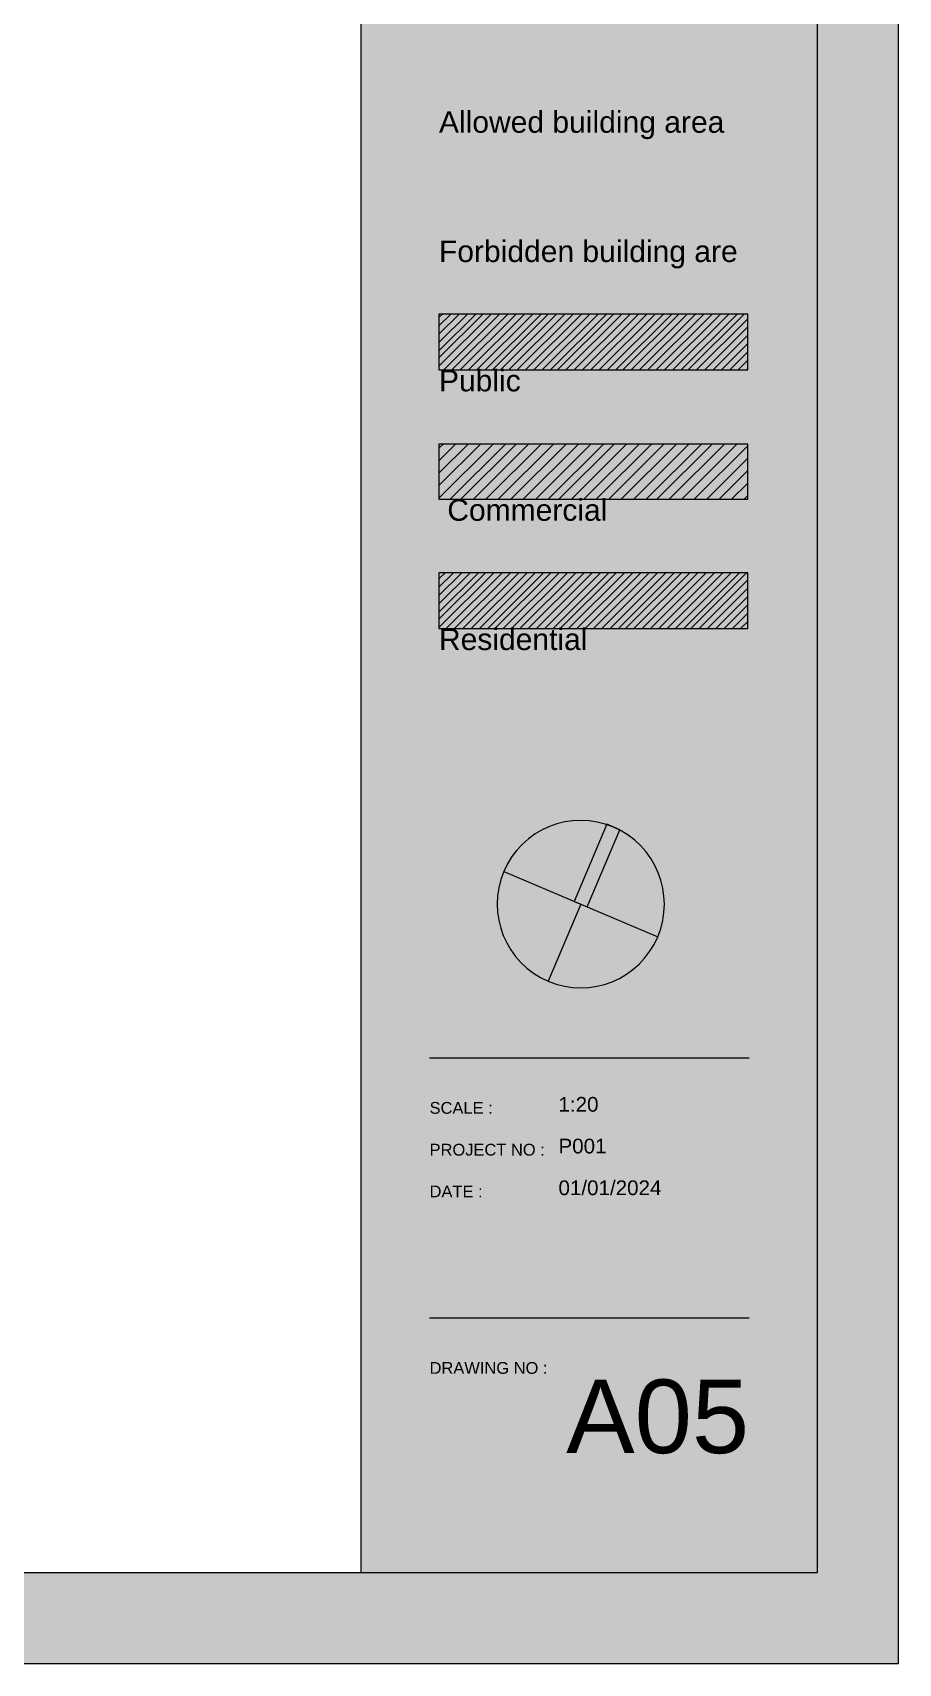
# Model space of a CAD drawing. Header units: metres. Extents: x 183920 to 188551, y 20757 to 23715.
# Drawn here: x 185483 to 185576.8, y 20757.1 to 20933.7 of the extents above; entities that cross this region are included whole.
import ezdxf

# ---------------------------------------------------------------- set-up
doc = ezdxf.new("R2010")
doc.units = ezdxf.units.M
for name, pattern in [('Commercial', [0]), ('Light Grey Page Line', [0]), ('Page Lines', [0]), ('Public', [0]), ('Residential', [0]), ('Style Grey Hatch  Line', [0])]:
    doc.linetypes.add(name, pattern=pattern)
doc.layers.add('Imported blocks_1', color=7, linetype='Continuous', true_color=0xc57dd9)
doc.layers.add('Title blocks & Legend', color=7, linetype='Continuous', true_color=0xf890f8)
doc.styles.add('Sheet Number A3', font='', dxfattribs={"height": 0.0075})
doc.styles.add('Style_5', font='', dxfattribs={"height": 4.2})
doc.styles.add('Text M A3', font='', dxfattribs={"height": 0.0015})
doc.styles.add('Text S A3', font='', dxfattribs={"height": 0.0012})
doc.styles.get('Sheet Number A3').set_extended_font_data('arial')
doc.styles.get('Style_5').set_extended_font_data('arial')
doc.styles.get('Text M A3').set_extended_font_data('arial')
doc.styles.get('Text S A3').set_extended_font_data('arial')
pattern_1 = [(45, (0, 0), (-3.5355339, 3.5355339), []), (45, (0.9, 0), (-3.5355339, 3.5355339), []), (45, (1.8, 0), (-3.5355339, 3.5355339), []), (45, (2.7, 0), (-3.5355339, 3.5355339), []), (45, (3.6, 0), (-3.5355339, 3.5355339), []), (45, (4.5, 0), (-3.5355339, 3.5355339), []), (45, (5.4, 0), (-3.5355339, 3.5355339), []), (45, (6.3, 0), (-3.5355339, 3.5355339), [])]

# ---------------------------------------------------------------- blocks, each defined once
blk = doc.blocks.new('ScaledText_1')
at = {"layer": 'Title blocks & Legend', "insert": (185691.74, 20079.07), "char_height": 4.2, "width": 68.4654, "attachment_point": 1, "style": 'Style_5'}
blk.add_mtext('Forbidden building are', dxfattribs=at)
blk = doc.blocks.new('ScaledText_21')
at = {"layer": 'Title blocks & Legend', "insert": (185691.74, 20079.07), "char_height": 4.2, "width": 100.96, "attachment_point": 1, "style": 'Style_5'}
blk.add_mtext('Residential', dxfattribs=at)
blk = doc.blocks.new('ScaledText_29')
at = {"layer": 'Title blocks & Legend', "insert": (185691.74, 20079.07), "char_height": 4.2, "width": 90, "attachment_point": 1, "style": 'Style_5'}
blk.add_mtext('Allowed building area', dxfattribs=at)
blk = doc.blocks.new('ScaledText_30')
at = {"layer": 'Imported blocks_1', "insert": (-162.88043, 31.17108), "char_height": 0.0012, "width": 0.01295, "attachment_point": 1, "style": 'Text S A3'}
blk.add_mtext('PROJECT NO :', dxfattribs=at)
blk = doc.blocks.new('ScaledText_40')
at = {"layer": 'Imported blocks_1', "insert": (-162.88043, 31.16329), "char_height": 0.0012, "width": 0.0070212, "attachment_point": 1, "style": 'Text S A3'}
blk.add_mtext('SCALE :', dxfattribs=at)
blk = doc.blocks.new('ScaledText_53')
at = {"layer": 'Imported blocks_1', "insert": (-162.88043, 31.21183), "char_height": 0.0012, "width": 0.0130288, "attachment_point": 1, "style": 'Text S A3'}
blk.add_mtext('DRAWING NO :', dxfattribs=at)
blk = doc.blocks.new('ScaledText_63')
at = {"layer": 'Imported blocks_1', "insert": (-163.00908, 31.17289), "char_height": 0.0015, "width": 0.0131611, "attachment_point": 1, "style": 'Text M A3'}
blk.add_mtext('01/01/2024', dxfattribs=at)
blk = doc.blocks.new('ScaledText_80')
at = {"layer": 'Imported blocks_1', "insert": (-163.00908, 31.16509), "char_height": 0.0015, "width": 0.0131587, "attachment_point": 1, "style": 'Text M A3'}
blk.add_mtext('P001', dxfattribs=at)
blk = doc.blocks.new('ScaledText_99')
at = {"layer": 'Title blocks & Legend', "insert": (185691.74, 20079.07), "char_height": 4.2, "width": 100.96, "attachment_point": 1, "style": 'Style_5'}
blk.add_mtext('Public', dxfattribs=at)
blk = doc.blocks.new('ScaledText_102')
at = {"layer": 'Title blocks & Legend', "insert": (185691.74, 20079.07), "char_height": 4.2, "width": 100.96, "attachment_point": 1, "style": 'Style_5'}
blk.add_mtext(' Commercial', dxfattribs=at)
blk = doc.blocks.new('ScaledText_110')
at = {"layer": 'Imported blocks_1', "insert": (-163.73948, 34.14306), "char_height": 0.0075, "width": 0.0309091, "attachment_point": 3, "style": 'Sheet Number A3'}
blk.add_mtext('A05', dxfattribs=at)
blk = doc.blocks.new('A3  Title block minimal vertical')
at = {"layer": 'Imported blocks_1', "transparency": 33554483}
for points in [[(-0.20993, -0.1483), (-0.20053, -0.13906), (-0.20053, 0.13995), (0.15506, 0.13995), (0.15506, -0.13906), (-0.20053, -0.13906), (-0.20993, -0.1483), (0.20993, -0.1483), (0.20993, 0.1483), (-0.20993, 0.1483), (-0.20993, -0.1483)], [(0.18062, -0.06147), (0.18154, -0.0593), (0.182, -0.0595), (0.18218, -0.06129), (0.1828, -0.05984), (0.18309, -0.05996), (0.18217, -0.06213), (0.18188, -0.062), (0.18165, -0.05984), (0.18091, -0.06159), (0.18062, -0.06147)], [(0.17685, -0.07068), (0.17818, -0.07124), (0.1815, -0.06338), (0.18018, -0.06282), (0.17685, -0.07068)]]:
    blk.add_hatch(color=256, dxfattribs=at).paths.add_polyline_path(points, flags=0)
at = {"layer": 'Imported blocks_1', "linetype": 'Page Lines'}
blk.add_lwpolyline([(-0.20993, -0.1483), (0.20993, -0.1483), (0.20993, 0.1483), (-0.20993, 0.1483), (-0.20993, -0.1483)], close=True, dxfattribs=at)
at = {"layer": 'Imported blocks_1', "linetype": 'Light Grey Page Line'}
blk.add_lwpolyline([(-0.20053, -0.13906), (0.20169, -0.13906), (0.20169, 0.13995), (-0.20053, 0.13995), (-0.20053, -0.13906)], close=True, dxfattribs=at)
at = {"layer": 'Imported blocks_1', "linetype": 'Page Lines'}
for points in [[(0.15506, 0.13995), (0.15506, -0.13906)], [(0.16966, -0.06763), (0.18537, -0.07428)], [(0.17752, -0.07096), (0.17419, -0.07881)], [(0.16209, -0.08661), (0.1947, -0.08661)], [(0.16209, -0.11311), (0.1947, -0.11311)]]:
    blk.add_lwpolyline(points, dxfattribs=at)
blk.add_lwpolyline([(0.18537, -0.07428, 1), (0.16966, -0.06763, 1), (0.18537, -0.07428)], format="xyb", close=True, dxfattribs=at)
at = {"layer": 'Imported blocks_1', "linetype": 'Style Grey Hatch  Line'}
blk.add_lwpolyline([(0.17685, -0.07068), (0.17818, -0.07124), (0.1815, -0.06338), (0.18018, -0.06282), (0.17685, -0.07068)], close=True, dxfattribs=at)
blk = doc.blocks.new('ScaledText_118')
at = {"layer": 'Imported blocks_1', "insert": (-162.88043, 31.17887), "char_height": 0.0012, "width": 0.0056115, "attachment_point": 1, "style": 'Text S A3'}
blk.add_mtext('DATE :', dxfattribs=at)
blk = doc.blocks.new('ScaledText_123')
at = {"layer": 'Imported blocks_1', "insert": (-163.00908, 31.1573), "char_height": 0.0015, "width": 0.0131587, "attachment_point": 1, "style": 'Text M A3'}
blk.add_mtext('1:20', dxfattribs=at)

msp = doc.modelspace()

# ---------------------------------------------------------------- hatches: boundary and pattern name
at = {"layer": 'Title blocks & Legend', "transparency": 33554483}
for points in [[(185527.04, 20925.16), (185560.48, 20925.16), (185560.48, 20931.21), (185527.04, 20931.21), (185527.04, 20925.16)], [(185527.04, 20911.16), (185560.48, 20911.16), (185560.48, 20917.2), (185527.04, 20917.2), (185527.04, 20911.16)]]:
    msp.add_hatch(color=256, dxfattribs=at).paths.add_polyline_path(points, flags=0)
at = {"layer": 'Title blocks & Legend'}
h = msp.add_hatch(dxfattribs=at)
h.set_pattern_fill('PATTERN_4', color=256, scale=10, style=0, pattern_type=2)
h.set_pattern_definition(pattern_1)
h.paths.add_polyline_path([(185527.04, 20897.15), (185560.48, 20897.15), (185560.48, 20903.2), (185527.04, 20903.2), (185527.04, 20897.15)], flags=0)
h = msp.add_hatch(dxfattribs=at)
h.set_pattern_fill('PATTERN_2', color=256, scale=15, style=0, pattern_type=2)
h.set_pattern_definition([(45, (0, 0), (-5.30330086, 5.30330086), []), (45, (1.35, 0), (-5.30330086, 5.30330086), []), (45, (2.7, 0), (-5.30330086, 5.30330086), []), (45, (4.05, 0), (-5.30330086, 5.30330086), []), (45, (5.4, 0), (-5.30330086, 5.30330086), []), (45, (6.75, 0), (-5.30330086, 5.30330086), []), (45, (8.1, 0), (-5.30330086, 5.30330086), []), (45, (9.45, 0), (-5.30330086, 5.30330086), [])])
h.paths.add_polyline_path([(185527.04, 20883.14), (185560.48, 20883.14), (185560.48, 20889.12), (185527.04, 20889.12), (185527.04, 20883.14)], flags=0)
h = msp.add_hatch(dxfattribs=at)
h.set_pattern_fill('PATTERN_3', color=256, scale=10, style=0, pattern_type=2)
h.set_pattern_definition(pattern_1)
h.paths.add_polyline_path([(185527.04, 20869.14), (185560.48, 20869.14), (185560.48, 20875.19), (185527.04, 20875.19), (185527.04, 20869.14)], flags=0)

# ---------------------------------------------------------------- linework, layer by layer
at = {"layer": 'Title blocks & Legend', "linetype": 'Public'}
msp.add_lwpolyline([(185527.04, 20897.15), (185560.48, 20897.15), (185560.48, 20903.2), (185527.04, 20903.2), (185527.04, 20897.15)], close=True, dxfattribs=at)
at = {"layer": 'Title blocks & Legend', "linetype": 'Commercial'}
msp.add_lwpolyline([(185527.04, 20883.14), (185560.48, 20883.14), (185560.48, 20889.12), (185527.04, 20889.12), (185527.04, 20883.14)], close=True, dxfattribs=at)
at = {"layer": 'Title blocks & Legend', "linetype": 'Residential'}
msp.add_lwpolyline([(185527.04, 20869.14), (185560.48, 20869.14), (185560.48, 20875.19), (185527.04, 20875.19), (185527.04, 20869.14)], close=True, dxfattribs=at)

# ---------------------------------------------------------------- block references
at = {"layer": 'Imported blocks_1', "yscale": 1062.975773071686}
for name, p, xscale in [('ScaledText_40', (358336.41, -12307.95), 1060.964683923673), ('ScaledText_123', (358486.86, -12301.04), 1060.964683923673), ('ScaledText_80', (358486.86, -12313.84), 1060.964683923673), ('ScaledText_30', (358336.41, -12320.76), 1060.964683923673), ('ScaledText_118', (358336.41, -12333.56), 1060.964683923673), ('ScaledText_63', (358486.86, -12326.65), 1060.964683923673), ('ScaledText_53', (358336.41, -12387.71), 1060.964683923673), ('ScaledText_110', (359282.43, -15505.43), 1060.964683924855)]:
    msp.add_blockref(name, p, dxfattribs=dict(at, xscale=xscale))
at = {"layer": 'Title blocks & Legend'}
for name, p, xscale, yscale in [('A3  Title block minimal vertical', (185354.06, 20914.72), 1060.964683923673, 1062.975773071686), ('ScaledText_29', (82635.1, 9799.33), 0.5541007879359464, 0.5541007879359146), ('ScaledText_1', (82635.1, 9785.33), 0.5541007879359146, 0.5541007879359146), ('ScaledText_99', (82635.1, 9771.32), 0.5541007879356705, 0.5541007879359146), ('ScaledText_102', (82635.1, 9757.31), 0.5541007879356705, 0.5541007879359146), ('ScaledText_21', (82635.1, 9743.31), 0.5541007879356705, 0.5541007879359146)]:
    msp.add_blockref(name, p, dxfattribs=dict(at, xscale=xscale, yscale=yscale))

doc.saveas('drawing.dxf')
